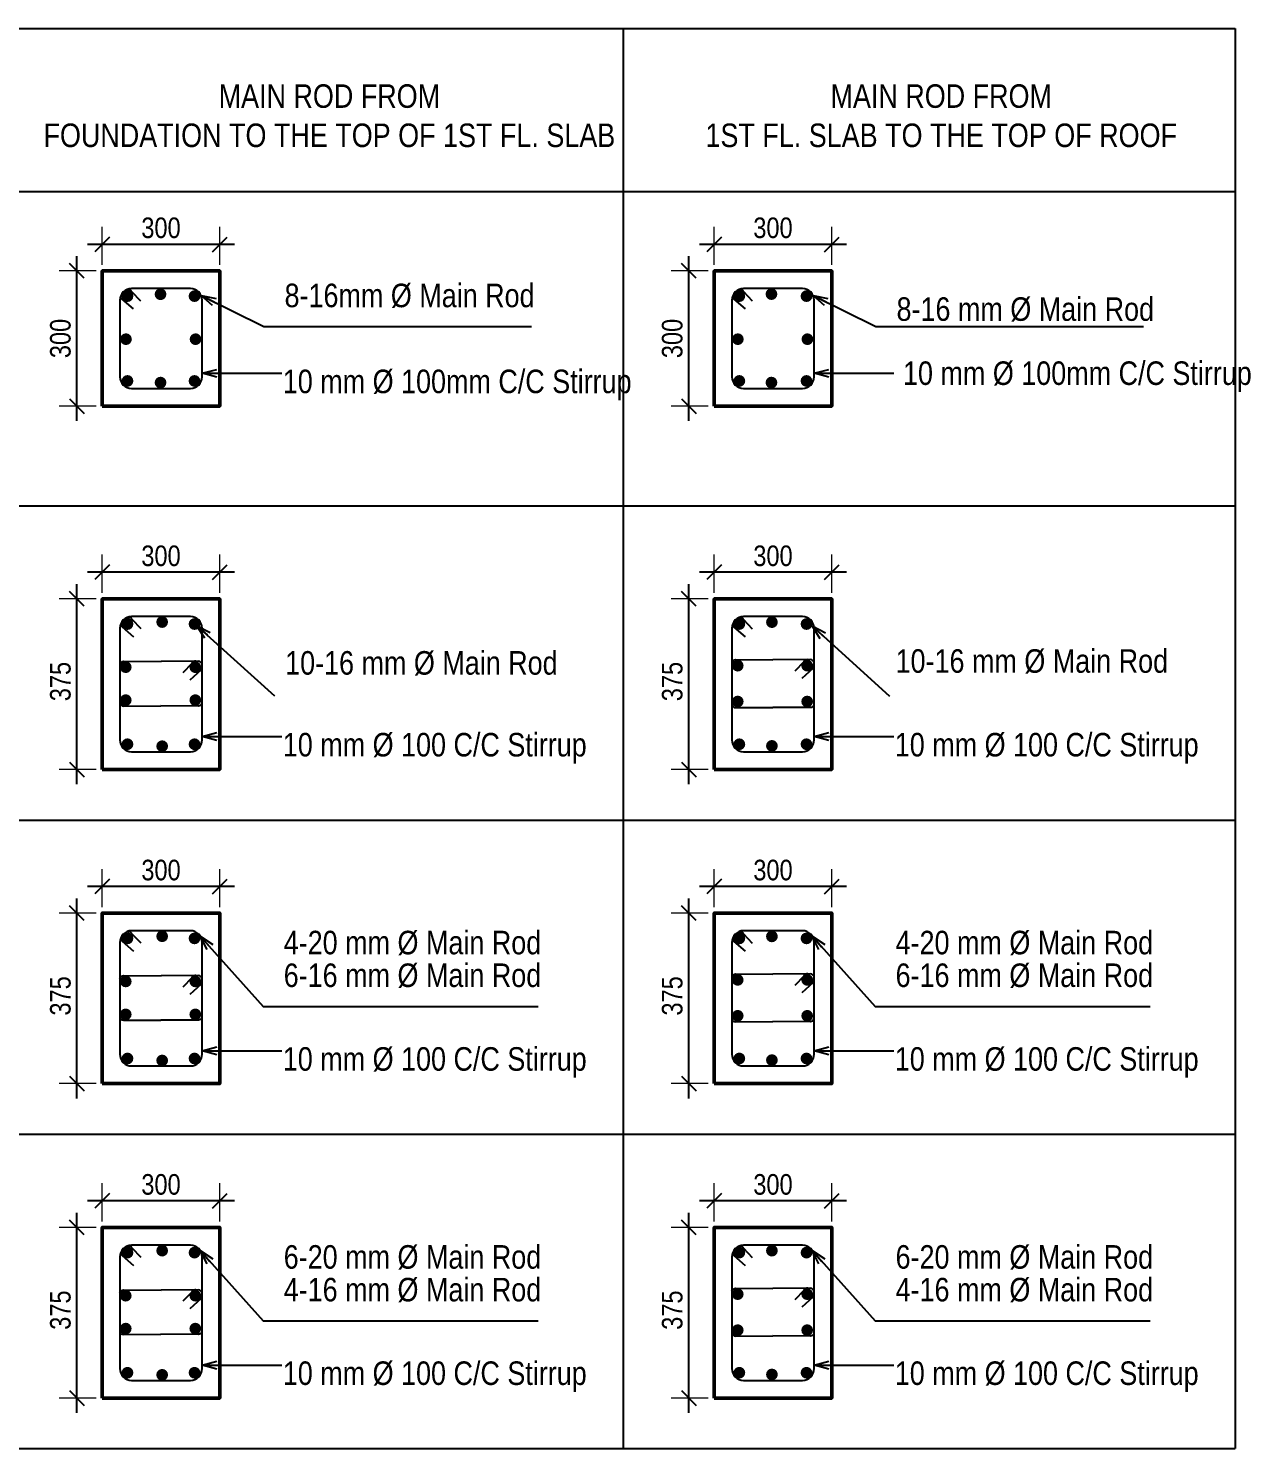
# Model space of a CAD drawing. Header units: inches. Extents: x -100787 to 3653, y -96809 to -8632.
# Drawn here: x -75136.2 to -75032.2, y -94292.7 to -94172 of the extents above; entities that cross this region are included whole.
import ezdxf

# ---------------------------------------------------------------- set-up
doc = ezdxf.new("R2010")
doc.units = ezdxf.units.IN
doc.header["$MEASUREMENT"] = 0
doc.header["$PDMODE"] = 99
doc.layers.add('Column', color=2, linetype='Continuous', lineweight=50)
doc.layers.add('DIM', color=7, linetype='Continuous', lineweight=15)
doc.layers.add('Rod', color=1, linetype='Continuous')
doc.layers.add('TEX', color=7, linetype='Continuous')
doc.styles.get("Standard").update_dxf_attribs({"font": 'ARIALN.TTF'})
doc.dimstyles.new('_20', dxfattribs={"dimscale": 0.25, "dimtxt": 7, "dimasz": 5, "dimexe": 6, "dimexo": 2, "dimgap": 2, "dimtad": 1, "dimdec": 1, "dimzin": 3, "dimdsep": 46, "dimlunit": 4, "dimtxsty": 'Standard', "dimblk": 'OBLIQUE', "dimcen": 0, "dimdle": 5, "dimclrt": 7, "dimazin": 0, "dimtfac": 0.0375, "dimtdec": 1, "dimtofl": 0, "dimtmove": 0, "dimatfit": 3, "dimldrblk": 'OPEN30', "dimfxl": 6, "dimtvp": 0.8, "dimtolj": 1, "dimtzin": 0, "dimlwe": -1, "dimarcsym": 0})

# ---------------------------------------------------------------- blocks, each defined once
blk = doc.blocks.new('_Oblique')
at = {"color": 0, "linetype": 'ByBlock', "lineweight": -2}
blk.add_line((-0.5, -0.5), (0.5, 0.5), dxfattribs=at)
blk = doc.blocks.new('*D744')
at = {"layer": 'Defpoints', "color": 0}
for p in [(-75132.06, -94192.58), (-75129.9, -94192.58), (-75129.9, -94204.08)]:
    blk.add_point(p, dxfattribs=at)
at = {"layer": 'DIM', "color": 0, "lineweight": -2}
blk.add_line((-75132.06, -94205.33), (-75132.06, -94191.33), dxfattribs=at)
at = {"layer": 'DIM', "color": 0}
for p, q in [((-75130.4, -94192.58), (-75133.56, -94192.58)), ((-75130.4, -94204.08), (-75133.56, -94204.08))]:
    blk.add_line(p, q, dxfattribs=at)
at = {"layer": 'DIM', "color": 0, "lineweight": -2, "xscale": 1.25, "yscale": 1.25, "zscale": 1.25}
for p, rotation in [((-75132.06, -94192.58), 90), ((-75132.06, -94204.08), 270)]:
    blk.add_blockref('_Oblique', p, dxfattribs=dict(at, rotation=rotation))
at = {"layer": 'DIM', "color": 7, "insert": (-75133.45, -94198.33), "char_height": 1.75, "attachment_point": 5, "rotation": 90}
blk.add_mtext('\\A1;300', dxfattribs=at)
blk = doc.blocks.new('_Open30')
at = {"color": 0, "linetype": 'ByBlock', "lineweight": -2}
for p, q in [((-1, 0.268), (0, 0)), ((0, 0), (-1, -0.268)), ((0, 0), (-1, 0))]:
    blk.add_line(p, q, dxfattribs=at)
blk = doc.blocks.new('*D753')
at = {"layer": 'Defpoints', "color": 0}
for p in [(-75129.9, -94190.33), (-75129.9, -94192.58), (-75119.9, -94192.58)]:
    blk.add_point(p, dxfattribs=at)
at = {"layer": 'DIM', "color": 0}
for p, q in [((-75129.9, -94192.08), (-75129.9, -94188.83)), ((-75119.9, -94192.08), (-75119.9, -94188.83))]:
    blk.add_line(p, q, dxfattribs=at)
at = {"layer": 'DIM', "color": 0, "lineweight": -2}
blk.add_line((-75118.65, -94190.33), (-75131.15, -94190.33), dxfattribs=at)
at = {"layer": 'DIM', "color": 0, "lineweight": -2, "xscale": 1.25, "yscale": 1.25, "zscale": 1.25, "rotation": 180}
blk.add_blockref('_Oblique', (-75129.9, -94190.33), dxfattribs=at)
at = {"layer": 'DIM', "color": 0, "lineweight": -2, "xscale": 1.25, "yscale": 1.25, "zscale": 1.25}
blk.add_blockref('_Oblique', (-75119.9, -94190.33), dxfattribs=at)
at = {"layer": 'DIM', "color": 7, "insert": (-75124.9, -94188.93), "char_height": 1.75, "attachment_point": 5}
blk.add_mtext('\\A1;300', dxfattribs=at)
blk = doc.blocks.new('*D745')
at = {"layer": 'Defpoints', "color": 0}
for p in [(-75080.01, -94192.58), (-75077.85, -94192.58), (-75077.85, -94204.08)]:
    blk.add_point(p, dxfattribs=at)
at = {"layer": 'DIM', "color": 0, "lineweight": -2}
blk.add_line((-75080.01, -94205.33), (-75080.01, -94191.33), dxfattribs=at)
at = {"layer": 'DIM', "color": 0}
for p, q in [((-75078.35, -94192.58), (-75081.51, -94192.58)), ((-75078.35, -94204.08), (-75081.51, -94204.08))]:
    blk.add_line(p, q, dxfattribs=at)
at = {"layer": 'DIM', "color": 0, "lineweight": -2, "xscale": 1.25, "yscale": 1.25, "zscale": 1.25}
for p, rotation in [((-75080.01, -94192.58), 90), ((-75080.01, -94204.08), 270)]:
    blk.add_blockref('_Oblique', p, dxfattribs=dict(at, rotation=rotation))
at = {"layer": 'DIM', "color": 7, "insert": (-75081.41, -94198.33), "char_height": 1.75, "attachment_point": 5, "rotation": 90}
blk.add_mtext('\\A1;300', dxfattribs=at)
blk = doc.blocks.new('*D754')
at = {"layer": 'Defpoints', "color": 0}
for p in [(-75077.85, -94190.33), (-75077.85, -94192.58), (-75067.85, -94192.58)]:
    blk.add_point(p, dxfattribs=at)
at = {"layer": 'DIM', "color": 0}
for p, q in [((-75077.85, -94192.08), (-75077.85, -94188.83)), ((-75067.85, -94192.08), (-75067.85, -94188.83))]:
    blk.add_line(p, q, dxfattribs=at)
at = {"layer": 'DIM', "color": 0, "lineweight": -2}
blk.add_line((-75066.6, -94190.33), (-75079.1, -94190.33), dxfattribs=at)
at = {"layer": 'DIM', "color": 0, "lineweight": -2, "xscale": 1.25, "yscale": 1.25, "zscale": 1.25, "rotation": 180}
blk.add_blockref('_Oblique', (-75077.85, -94190.33), dxfattribs=at)
at = {"layer": 'DIM', "color": 0, "lineweight": -2, "xscale": 1.25, "yscale": 1.25, "zscale": 1.25}
blk.add_blockref('_Oblique', (-75067.85, -94190.33), dxfattribs=at)
at = {"layer": 'DIM', "color": 7, "insert": (-75072.85, -94188.93), "char_height": 1.75, "attachment_point": 5}
blk.add_mtext('\\A1;300', dxfattribs=at)
blk = doc.blocks.new('A$C0A0C7ABB')
at = {"layer": 'Rod'}
blk.add_hatch(color=256, dxfattribs=at).paths.add_polyline_path([(1, 0.5, 1), (0, 0.5, 1)])
blk = doc.blocks.new('*D746')
at = {"layer": 'Defpoints', "color": 0}
for p in [(-75132.06, -94220.47), (-75129.9, -94220.47), (-75129.9, -94234.97)]:
    blk.add_point(p, dxfattribs=at)
at = {"layer": 'DIM', "color": 0, "lineweight": -2}
blk.add_line((-75132.06, -94236.22), (-75132.06, -94219.22), dxfattribs=at)
at = {"layer": 'DIM', "color": 0}
for p, q in [((-75130.4, -94220.47), (-75133.56, -94220.47)), ((-75130.4, -94234.97), (-75133.56, -94234.97))]:
    blk.add_line(p, q, dxfattribs=at)
at = {"layer": 'DIM', "color": 0, "lineweight": -2, "xscale": 1.25, "yscale": 1.25, "zscale": 1.25}
for p, rotation in [((-75132.06, -94220.47), 90), ((-75132.06, -94234.97), 270)]:
    blk.add_blockref('_Oblique', p, dxfattribs=dict(at, rotation=rotation))
at = {"layer": 'DIM', "color": 7, "insert": (-75133.45, -94227.5), "char_height": 1.75, "attachment_point": 5, "rotation": 90}
blk.add_mtext('\\A1;375', dxfattribs=at)
blk = doc.blocks.new('*D755')
at = {"layer": 'Defpoints', "color": 0}
for p in [(-75129.9, -94218.21), (-75129.9, -94220.47), (-75119.9, -94220.47)]:
    blk.add_point(p, dxfattribs=at)
at = {"layer": 'DIM', "color": 0}
for p, q in [((-75129.9, -94219.97), (-75129.9, -94216.71)), ((-75119.9, -94219.97), (-75119.9, -94216.71))]:
    blk.add_line(p, q, dxfattribs=at)
at = {"layer": 'DIM', "color": 0, "lineweight": -2}
blk.add_line((-75118.65, -94218.21), (-75131.15, -94218.21), dxfattribs=at)
at = {"layer": 'DIM', "color": 0, "lineweight": -2, "xscale": 1.25, "yscale": 1.25, "zscale": 1.25, "rotation": 180}
blk.add_blockref('_Oblique', (-75129.9, -94218.21), dxfattribs=at)
at = {"layer": 'DIM', "color": 0, "lineweight": -2, "xscale": 1.25, "yscale": 1.25, "zscale": 1.25}
blk.add_blockref('_Oblique', (-75119.9, -94218.21), dxfattribs=at)
at = {"layer": 'DIM', "color": 7, "insert": (-75124.9, -94216.82), "char_height": 1.75, "attachment_point": 5}
blk.add_mtext('\\A1;300', dxfattribs=at)
blk = doc.blocks.new('*D748')
at = {"layer": 'Defpoints', "color": 0}
for p in [(-75080.01, -94220.47), (-75077.85, -94220.47), (-75077.85, -94234.97)]:
    blk.add_point(p, dxfattribs=at)
at = {"layer": 'DIM', "color": 0, "lineweight": -2}
blk.add_line((-75080.01, -94236.22), (-75080.01, -94219.22), dxfattribs=at)
at = {"layer": 'DIM', "color": 0}
for p, q in [((-75078.35, -94220.47), (-75081.51, -94220.47)), ((-75078.35, -94234.97), (-75081.51, -94234.97))]:
    blk.add_line(p, q, dxfattribs=at)
at = {"layer": 'DIM', "color": 0, "lineweight": -2, "xscale": 1.25, "yscale": 1.25, "zscale": 1.25}
for p, rotation in [((-75080.01, -94220.47), 90), ((-75080.01, -94234.97), 270)]:
    blk.add_blockref('_Oblique', p, dxfattribs=dict(at, rotation=rotation))
at = {"layer": 'DIM', "color": 7, "insert": (-75081.41, -94227.5), "char_height": 1.75, "attachment_point": 5, "rotation": 90}
blk.add_mtext('\\A1;375', dxfattribs=at)
blk = doc.blocks.new('*D757')
at = {"layer": 'Defpoints', "color": 0}
for p in [(-75077.85, -94218.21), (-75077.85, -94220.47), (-75067.85, -94220.47)]:
    blk.add_point(p, dxfattribs=at)
at = {"layer": 'DIM', "color": 0}
for p, q in [((-75077.85, -94219.97), (-75077.85, -94216.71)), ((-75067.85, -94219.97), (-75067.85, -94216.71))]:
    blk.add_line(p, q, dxfattribs=at)
at = {"layer": 'DIM', "color": 0, "lineweight": -2}
blk.add_line((-75066.6, -94218.21), (-75079.1, -94218.21), dxfattribs=at)
at = {"layer": 'DIM', "color": 0, "lineweight": -2, "xscale": 1.25, "yscale": 1.25, "zscale": 1.25, "rotation": 180}
blk.add_blockref('_Oblique', (-75077.85, -94218.21), dxfattribs=at)
at = {"layer": 'DIM', "color": 0, "lineweight": -2, "xscale": 1.25, "yscale": 1.25, "zscale": 1.25}
blk.add_blockref('_Oblique', (-75067.85, -94218.21), dxfattribs=at)
at = {"layer": 'DIM', "color": 7, "insert": (-75072.85, -94216.82), "char_height": 1.75, "attachment_point": 5}
blk.add_mtext('\\A1;300', dxfattribs=at)
blk = doc.blocks.new('*D749')
at = {"layer": 'Defpoints', "color": 0}
for p in [(-75132.06, -94247.19), (-75129.9, -94247.19), (-75129.9, -94261.69)]:
    blk.add_point(p, dxfattribs=at)
at = {"layer": 'DIM', "color": 0, "lineweight": -2}
blk.add_line((-75132.06, -94262.94), (-75132.06, -94245.94), dxfattribs=at)
at = {"layer": 'DIM', "color": 0}
for p, q in [((-75130.4, -94247.19), (-75133.56, -94247.19)), ((-75130.4, -94261.69), (-75133.56, -94261.69))]:
    blk.add_line(p, q, dxfattribs=at)
at = {"layer": 'DIM', "color": 0, "lineweight": -2, "xscale": 1.25, "yscale": 1.25, "zscale": 1.25}
for p, rotation in [((-75132.06, -94247.19), 90), ((-75132.06, -94261.69), 270)]:
    blk.add_blockref('_Oblique', p, dxfattribs=dict(at, rotation=rotation))
at = {"layer": 'DIM', "color": 7, "insert": (-75133.45, -94254.23), "char_height": 1.75, "attachment_point": 5, "rotation": 90}
blk.add_mtext('\\A1;375', dxfattribs=at)
blk = doc.blocks.new('*D758')
at = {"layer": 'Defpoints', "color": 0}
for p in [(-75129.9, -94244.94), (-75129.9, -94247.19), (-75119.9, -94247.19)]:
    blk.add_point(p, dxfattribs=at)
at = {"layer": 'DIM', "color": 0}
for p, q in [((-75129.9, -94246.69), (-75129.9, -94243.44)), ((-75119.9, -94246.69), (-75119.9, -94243.44))]:
    blk.add_line(p, q, dxfattribs=at)
at = {"layer": 'DIM', "color": 0, "lineweight": -2}
blk.add_line((-75118.65, -94244.94), (-75131.15, -94244.94), dxfattribs=at)
at = {"layer": 'DIM', "color": 0, "lineweight": -2, "xscale": 1.25, "yscale": 1.25, "zscale": 1.25, "rotation": 180}
blk.add_blockref('_Oblique', (-75129.9, -94244.94), dxfattribs=at)
at = {"layer": 'DIM', "color": 0, "lineweight": -2, "xscale": 1.25, "yscale": 1.25, "zscale": 1.25}
blk.add_blockref('_Oblique', (-75119.9, -94244.94), dxfattribs=at)
at = {"layer": 'DIM', "color": 7, "insert": (-75124.9, -94243.54), "char_height": 1.75, "attachment_point": 5}
blk.add_mtext('\\A1;300', dxfattribs=at)
blk = doc.blocks.new('*D751')
at = {"layer": 'Defpoints', "color": 0}
for p in [(-75080.01, -94247.19), (-75077.85, -94247.19), (-75077.85, -94261.69)]:
    blk.add_point(p, dxfattribs=at)
at = {"layer": 'DIM', "color": 0, "lineweight": -2}
blk.add_line((-75080.01, -94262.94), (-75080.01, -94245.94), dxfattribs=at)
at = {"layer": 'DIM', "color": 0}
for p, q in [((-75078.35, -94247.19), (-75081.51, -94247.19)), ((-75078.35, -94261.69), (-75081.51, -94261.69))]:
    blk.add_line(p, q, dxfattribs=at)
at = {"layer": 'DIM', "color": 0, "lineweight": -2, "xscale": 1.25, "yscale": 1.25, "zscale": 1.25}
for p, rotation in [((-75080.01, -94247.19), 90), ((-75080.01, -94261.69), 270)]:
    blk.add_blockref('_Oblique', p, dxfattribs=dict(at, rotation=rotation))
at = {"layer": 'DIM', "color": 7, "insert": (-75081.41, -94254.23), "char_height": 1.75, "attachment_point": 5, "rotation": 90}
blk.add_mtext('\\A1;375', dxfattribs=at)
blk = doc.blocks.new('*D760')
at = {"layer": 'Defpoints', "color": 0}
for p in [(-75077.85, -94244.94), (-75077.85, -94247.19), (-75067.85, -94247.19)]:
    blk.add_point(p, dxfattribs=at)
at = {"layer": 'DIM', "color": 0}
for p, q in [((-75077.85, -94246.69), (-75077.85, -94243.44)), ((-75067.85, -94246.69), (-75067.85, -94243.44))]:
    blk.add_line(p, q, dxfattribs=at)
at = {"layer": 'DIM', "color": 0, "lineweight": -2}
blk.add_line((-75066.6, -94244.94), (-75079.1, -94244.94), dxfattribs=at)
at = {"layer": 'DIM', "color": 0, "lineweight": -2, "xscale": 1.25, "yscale": 1.25, "zscale": 1.25, "rotation": 180}
blk.add_blockref('_Oblique', (-75077.85, -94244.94), dxfattribs=at)
at = {"layer": 'DIM', "color": 0, "lineweight": -2, "xscale": 1.25, "yscale": 1.25, "zscale": 1.25}
blk.add_blockref('_Oblique', (-75067.85, -94244.94), dxfattribs=at)
at = {"layer": 'DIM', "color": 7, "insert": (-75072.85, -94243.54), "char_height": 1.75, "attachment_point": 5}
blk.add_mtext('\\A1;300', dxfattribs=at)
blk = doc.blocks.new('*D761')
at = {"layer": 'Defpoints', "color": 0}
for p in [(-75132.06, -94273.92), (-75129.9, -94273.92), (-75129.9, -94288.42)]:
    blk.add_point(p, dxfattribs=at)
at = {"layer": 'DIM', "color": 0, "lineweight": -2}
blk.add_line((-75132.06, -94289.67), (-75132.06, -94272.67), dxfattribs=at)
at = {"layer": 'DIM', "color": 0}
for p, q in [((-75130.4, -94273.92), (-75133.56, -94273.92)), ((-75130.4, -94288.42), (-75133.56, -94288.42))]:
    blk.add_line(p, q, dxfattribs=at)
at = {"layer": 'DIM', "color": 0, "lineweight": -2, "xscale": 1.25, "yscale": 1.25, "zscale": 1.25}
for p, rotation in [((-75132.06, -94273.92), 90), ((-75132.06, -94288.42), 270)]:
    blk.add_blockref('_Oblique', p, dxfattribs=dict(at, rotation=rotation))
at = {"layer": 'DIM', "color": 7, "insert": (-75133.45, -94280.95), "char_height": 1.75, "attachment_point": 5, "rotation": 90}
blk.add_mtext('\\A1;375', dxfattribs=at)
blk = doc.blocks.new('*D764')
at = {"layer": 'Defpoints', "color": 0}
for p in [(-75129.9, -94271.66), (-75129.9, -94273.92), (-75119.9, -94273.92)]:
    blk.add_point(p, dxfattribs=at)
at = {"layer": 'DIM', "color": 0}
for p, q in [((-75129.9, -94273.42), (-75129.9, -94270.16)), ((-75119.9, -94273.42), (-75119.9, -94270.16))]:
    blk.add_line(p, q, dxfattribs=at)
at = {"layer": 'DIM', "color": 0, "lineweight": -2}
blk.add_line((-75118.65, -94271.66), (-75131.15, -94271.66), dxfattribs=at)
at = {"layer": 'DIM', "color": 0, "lineweight": -2, "xscale": 1.25, "yscale": 1.25, "zscale": 1.25, "rotation": 180}
blk.add_blockref('_Oblique', (-75129.9, -94271.66), dxfattribs=at)
at = {"layer": 'DIM', "color": 0, "lineweight": -2, "xscale": 1.25, "yscale": 1.25, "zscale": 1.25}
blk.add_blockref('_Oblique', (-75119.9, -94271.66), dxfattribs=at)
at = {"layer": 'DIM', "color": 7, "insert": (-75124.9, -94270.27), "char_height": 1.75, "attachment_point": 5}
blk.add_mtext('\\A1;300', dxfattribs=at)
blk = doc.blocks.new('*D763')
at = {"layer": 'Defpoints', "color": 0}
for p in [(-75080.01, -94273.92), (-75077.85, -94273.92), (-75077.85, -94288.42)]:
    blk.add_point(p, dxfattribs=at)
at = {"layer": 'DIM', "color": 0, "lineweight": -2}
blk.add_line((-75080.01, -94289.67), (-75080.01, -94272.67), dxfattribs=at)
at = {"layer": 'DIM', "color": 0}
for p, q in [((-75078.35, -94273.92), (-75081.51, -94273.92)), ((-75078.35, -94288.42), (-75081.51, -94288.42))]:
    blk.add_line(p, q, dxfattribs=at)
at = {"layer": 'DIM', "color": 0, "lineweight": -2, "xscale": 1.25, "yscale": 1.25, "zscale": 1.25}
for p, rotation in [((-75080.01, -94273.92), 90), ((-75080.01, -94288.42), 270)]:
    blk.add_blockref('_Oblique', p, dxfattribs=dict(at, rotation=rotation))
at = {"layer": 'DIM', "color": 7, "insert": (-75081.41, -94280.95), "char_height": 1.75, "attachment_point": 5, "rotation": 90}
blk.add_mtext('\\A1;375', dxfattribs=at)
blk = doc.blocks.new('*D766')
at = {"layer": 'Defpoints', "color": 0}
for p in [(-75077.85, -94271.66), (-75077.85, -94273.92), (-75067.85, -94273.92)]:
    blk.add_point(p, dxfattribs=at)
at = {"layer": 'DIM', "color": 0}
for p, q in [((-75077.85, -94273.42), (-75077.85, -94270.16)), ((-75067.85, -94273.42), (-75067.85, -94270.16))]:
    blk.add_line(p, q, dxfattribs=at)
at = {"layer": 'DIM', "color": 0, "lineweight": -2}
blk.add_line((-75066.6, -94271.66), (-75079.1, -94271.66), dxfattribs=at)
at = {"layer": 'DIM', "color": 0, "lineweight": -2, "xscale": 1.25, "yscale": 1.25, "zscale": 1.25, "rotation": 180}
blk.add_blockref('_Oblique', (-75077.85, -94271.66), dxfattribs=at)
at = {"layer": 'DIM', "color": 0, "lineweight": -2, "xscale": 1.25, "yscale": 1.25, "zscale": 1.25}
blk.add_blockref('_Oblique', (-75067.85, -94271.66), dxfattribs=at)
at = {"layer": 'DIM', "color": 7, "insert": (-75072.85, -94270.27), "char_height": 1.75, "attachment_point": 5}
blk.add_mtext('\\A1;300', dxfattribs=at)

msp = doc.modelspace()

# ---------------------------------------------------------------- hatches: boundary and pattern name
at = {"layer": 'Rod'}
for points in [[(-75127.25, -94194.73, -1), (-75128.25, -94194.73, -1)], [(-75122.55, -94194.73, 1), (-75121.55, -94194.73, 1)], [(-75075.21, -94194.73, -1), (-75076.21, -94194.73, -1)], [(-75072.48, -94194.56, 1), (-75073.48, -94194.56, 1)], [(-75070.5, -94194.73, 1), (-75069.5, -94194.73, 1)], [(-75127.38, -94198.39, 1), (-75128.38, -94198.39, 1)], [(-75122.46, -94198.39, -1), (-75121.46, -94198.39, -1)], [(-75075.34, -94198.39, 1), (-75076.34, -94198.39, 1)], [(-75070.42, -94198.39, -1), (-75069.42, -94198.39, -1)], [(-75127.25, -94201.94, 1), (-75128.25, -94201.94, 1)], [(-75124.44, -94202.08, 1), (-75125.44, -94202.08, 1)], [(-75122.55, -94201.94, -1), (-75121.55, -94201.94, -1)], [(-75075.21, -94201.94, 1), (-75076.21, -94201.94, 1)], [(-75072.48, -94202.08, 1), (-75073.48, -94202.08, 1)], [(-75070.5, -94201.94, -1), (-75069.5, -94201.94, -1)], [(-75127.25, -94222.61, -1), (-75128.25, -94222.61, -1)], [(-75125.3, -94222.44, -1), (-75124.3, -94222.44, -1)], [(-75122.55, -94222.61, 1), (-75121.55, -94222.61, 1)], [(-75075.21, -94222.61, -1), (-75076.21, -94222.61, -1)], [(-75072.44, -94222.45, 1), (-75073.44, -94222.45, 1)], [(-75070.5, -94222.61, 1), (-75069.5, -94222.61, 1)], [(-75127.4, -94226.28, 1), (-75128.4, -94226.28, 1)], [(-75122.48, -94226.28, -1), (-75121.48, -94226.28, -1)], [(-75075.35, -94226.15, 1), (-75076.35, -94226.15, 1)], [(-75070.44, -94226.15, -1), (-75069.44, -94226.15, -1)], [(-75127.4, -94229.08, 1), (-75128.4, -94229.08, 1)], [(-75122.48, -94229.08, -1), (-75121.48, -94229.08, -1)], [(-75075.35, -94229.2, 1), (-75076.35, -94229.2, 1)], [(-75070.44, -94229.2, -1), (-75069.44, -94229.2, -1)], [(-75127.25, -94232.83, 1), (-75128.25, -94232.83, 1)], [(-75125.3, -94233, 1), (-75124.3, -94233, 1)], [(-75122.55, -94232.83, -1), (-75121.55, -94232.83, -1)], [(-75075.21, -94232.83, 1), (-75076.21, -94232.83, 1)], [(-75072.44, -94232.97, 1), (-75073.44, -94232.97, 1)], [(-75070.5, -94232.83, -1), (-75069.5, -94232.83, -1)], [(-75125.3, -94249.16, -1), (-75124.3, -94249.16, -1)], [(-75072.44, -94249.17, 1), (-75073.44, -94249.17, 1)], [(-75127.25, -94249.34, -1), (-75128.25, -94249.34, -1)], [(-75122.55, -94249.34, 1), (-75121.55, -94249.34, 1)], [(-75075.21, -94249.34, -1), (-75076.21, -94249.34, -1)], [(-75070.5, -94249.34, 1), (-75069.5, -94249.34, 1)], [(-75075.35, -94252.87, 1), (-75076.35, -94252.87, 1)], [(-75070.44, -94252.87, -1), (-75069.44, -94252.87, -1)], [(-75127.4, -94253, 1), (-75128.4, -94253, 1)], [(-75122.48, -94253, -1), (-75121.48, -94253, -1)], [(-75127.4, -94255.8, 1), (-75128.4, -94255.8, 1)], [(-75122.48, -94255.8, -1), (-75121.48, -94255.8, -1)], [(-75075.35, -94255.92, 1), (-75076.35, -94255.92, 1)], [(-75070.44, -94255.92, -1), (-75069.44, -94255.92, -1)], [(-75127.25, -94259.55, 1), (-75128.25, -94259.55, 1)], [(-75125.3, -94259.72, 1), (-75124.3, -94259.72, 1)], [(-75122.55, -94259.55, -1), (-75121.55, -94259.55, -1)], [(-75075.21, -94259.55, 1), (-75076.21, -94259.55, 1)], [(-75072.44, -94259.69, 1), (-75073.44, -94259.69, 1)], [(-75070.5, -94259.55, -1), (-75069.5, -94259.55, -1)], [(-75127.25, -94276.06, -1), (-75128.25, -94276.06, -1)], [(-75125.3, -94275.89, -1), (-75124.3, -94275.89, -1)], [(-75122.55, -94276.06, 1), (-75121.55, -94276.06, 1)], [(-75075.21, -94276.06, -1), (-75076.21, -94276.06, -1)], [(-75072.44, -94275.89, 1), (-75073.44, -94275.89, 1)], [(-75070.5, -94276.06, 1), (-75069.5, -94276.06, 1)], [(-75127.4, -94279.72, 1), (-75128.4, -94279.72, 1)], [(-75122.48, -94279.72, -1), (-75121.48, -94279.72, -1)], [(-75075.35, -94279.59, 1), (-75076.35, -94279.59, 1)], [(-75070.44, -94279.59, -1), (-75069.44, -94279.59, -1)], [(-75127.4, -94282.52, 1), (-75128.4, -94282.52, 1)], [(-75122.48, -94282.52, -1), (-75121.48, -94282.52, -1)], [(-75075.35, -94282.65, 1), (-75076.35, -94282.65, 1)], [(-75070.44, -94282.65, -1), (-75069.44, -94282.65, -1)], [(-75127.25, -94286.27, 1), (-75128.25, -94286.27, 1)], [(-75125.3, -94286.45, 1), (-75124.3, -94286.45, 1)], [(-75122.55, -94286.27, -1), (-75121.55, -94286.27, -1)], [(-75075.21, -94286.27, 1), (-75076.21, -94286.27, 1)], [(-75072.44, -94286.42, 1), (-75073.44, -94286.42, 1)], [(-75070.5, -94286.27, -1), (-75069.5, -94286.27, -1)]]:
    msp.add_hatch(color=256, dxfattribs=at).paths.add_polyline_path(points)

# ---------------------------------------------------------------- linework, layer by layer
at = {"layer": 'Column'}
for points in [[(-75129.9, -94204.08), (-75119.9, -94204.08), (-75119.9, -94192.58), (-75129.9, -94192.58)], [(-75077.85, -94204.08), (-75067.85, -94204.08), (-75067.85, -94192.58), (-75077.85, -94192.58)], [(-75129.9, -94234.97), (-75119.9, -94234.97), (-75119.9, -94220.47), (-75129.9, -94220.47)], [(-75077.85, -94234.97), (-75067.85, -94234.97), (-75067.85, -94220.47), (-75077.85, -94220.47)], [(-75129.9, -94261.69), (-75119.9, -94261.69), (-75119.9, -94247.19), (-75129.9, -94247.19)], [(-75077.85, -94261.69), (-75067.85, -94261.69), (-75067.85, -94247.19), (-75077.85, -94247.19)], [(-75129.9, -94288.42), (-75119.9, -94288.42), (-75119.9, -94273.92), (-75129.9, -94273.92)], [(-75077.85, -94288.42), (-75067.85, -94288.42), (-75067.85, -94273.92), (-75077.85, -94273.92)]]:
    msp.add_lwpolyline(points, close=True, dxfattribs=at)
at = {"layer": 'Rod'}
for points in [[(-75127.4, -94202.58), (-75122.4, -94202.58, 0.414214), (-75121.4, -94201.58), (-75121.4, -94195.08, 0.414214), (-75122.4, -94194.08), (-75127.4, -94194.08, 0.414214), (-75128.4, -94195.08), (-75128.4, -94201.58, 0.414214)], [(-75075.35, -94202.58), (-75070.35, -94202.58, 0.414214), (-75069.35, -94201.58), (-75069.35, -94195.08, 0.414214), (-75070.35, -94194.08), (-75075.35, -94194.08, 0.414214), (-75076.35, -94195.08), (-75076.35, -94201.58, 0.414214)], [(-75127.4, -94233.47), (-75122.4, -94233.47, 0.414214), (-75121.4, -94232.47), (-75121.4, -94222.97, 0.414214), (-75122.4, -94221.97), (-75127.4, -94221.97, 0.414214), (-75128.4, -94222.97), (-75128.4, -94232.47, 0.414214)], [(-75075.35, -94233.47), (-75070.35, -94233.47, 0.414214), (-75069.35, -94232.47), (-75069.35, -94222.97, 0.414214), (-75070.35, -94221.97), (-75075.35, -94221.97, 0.414214), (-75076.35, -94222.97), (-75076.35, -94232.47, 0.414214)], [(-75127.4, -94260.19), (-75122.4, -94260.19, 0.414214), (-75121.4, -94259.19), (-75121.4, -94249.69, 0.414214), (-75122.4, -94248.69), (-75127.4, -94248.69, 0.414214), (-75128.4, -94249.69), (-75128.4, -94259.19, 0.414214)], [(-75075.35, -94260.19), (-75070.35, -94260.19, 0.414214), (-75069.35, -94259.19), (-75069.35, -94249.69, 0.414214), (-75070.35, -94248.69), (-75075.35, -94248.69, 0.414214), (-75076.35, -94249.69), (-75076.35, -94259.19, 0.414214)], [(-75127.4, -94286.92), (-75122.4, -94286.92, 0.414214), (-75121.4, -94285.92), (-75121.4, -94276.42, 0.414214), (-75122.4, -94275.42), (-75127.4, -94275.42, 0.414214), (-75128.4, -94276.42), (-75128.4, -94285.92, 0.414214)], [(-75075.35, -94286.92), (-75070.35, -94286.92, 0.414214), (-75069.35, -94285.92), (-75069.35, -94276.42, 0.414214), (-75070.35, -94275.42), (-75075.35, -94275.42, 0.414214), (-75076.35, -94276.42), (-75076.35, -94285.92, 0.414214)]]:
    msp.add_lwpolyline(points, format="xyb", close=True, dxfattribs=at)
for points in [[(-75127.75, -94194.15, -0.303258), (-75127.41, -94194.34), (-75126.65, -94195.13)], [(-75075.71, -94194.15, -0.303258), (-75075.36, -94194.34), (-75074.61, -94195.13)], [(-75128.24, -94194.58, 0.262444), (-75128.22, -94194.98), (-75127.27, -94195.82)], [(-75076.19, -94194.58, 0.262444), (-75076.17, -94194.98), (-75075.22, -94195.82)], [(-75127.72, -94222.02, -0.303258), (-75127.37, -94222.21), (-75126.62, -94223)], [(-75075.71, -94222.04, -0.303258), (-75075.36, -94222.23), (-75074.61, -94223.02)], [(-75128.21, -94222.45, 0.262444), (-75128.19, -94222.85), (-75127.24, -94223.7)], [(-75076.19, -94222.46, 0.262444), (-75076.17, -94222.87), (-75075.22, -94223.71)], [(-75128.39, -94226.02, -0.303258), (-75128.08, -94225.77), (-75124.89, -94225.8)], [(-75121.4, -94226.02, 0.303258), (-75121.71, -94225.77), (-75124.89, -94225.8)], [(-75121.93, -94225.77, 0.303258), (-75122.28, -94225.96), (-75123.03, -94226.75)], [(-75076.34, -94225.88, -0.303258), (-75076.03, -94225.64), (-75072.85, -94225.66)], [(-75069.35, -94225.88, 0.303258), (-75069.66, -94225.64), (-75072.85, -94225.66)], [(-75069.89, -94225.64, 0.303258), (-75070.23, -94225.83), (-75070.99, -94226.62)], [(-75121.48, -94226.14, -0.262444), (-75121.5, -94226.54), (-75122.45, -94227.39)], [(-75069.43, -94226, -0.262444), (-75069.45, -94226.4), (-75070.4, -94227.25)], [(-75128.4, -94229.33, 0.303258), (-75128.09, -94229.58), (-75124.91, -94229.56)], [(-75121.42, -94229.33, -0.303258), (-75121.72, -94229.58), (-75124.91, -94229.56)], [(-75076.35, -94229.47, 0.303258), (-75076.05, -94229.72), (-75072.86, -94229.7)], [(-75069.37, -94229.47, -0.303258), (-75069.68, -94229.72), (-75072.86, -94229.7)], [(-75127.72, -94248.75, -0.303258), (-75127.37, -94248.94), (-75126.62, -94249.73)], [(-75075.71, -94248.76, -0.303258), (-75075.36, -94248.95), (-75074.61, -94249.74)], [(-75128.21, -94249.17, 0.262444), (-75128.19, -94249.57), (-75127.24, -94250.42)], [(-75076.19, -94249.19, 0.262444), (-75076.17, -94249.59), (-75075.22, -94250.43)], [(-75076.34, -94252.61, -0.303258), (-75076.03, -94252.36), (-75072.85, -94252.38)], [(-75069.35, -94252.61, 0.303258), (-75069.66, -94252.36), (-75072.85, -94252.38)], [(-75069.89, -94252.36, 0.303258), (-75070.23, -94252.55), (-75070.99, -94253.34)], [(-75128.39, -94252.74, -0.303258), (-75128.08, -94252.49), (-75124.89, -94252.52)], [(-75121.4, -94252.74, 0.303258), (-75121.71, -94252.49), (-75124.89, -94252.52)], [(-75121.93, -94252.5, 0.303258), (-75122.28, -94252.68), (-75123.03, -94253.48)], [(-75121.48, -94252.86, -0.262444), (-75121.5, -94253.26), (-75122.45, -94254.11)], [(-75069.43, -94252.72, -0.262444), (-75069.45, -94253.13), (-75070.4, -94253.97)], [(-75128.4, -94256.06, 0.303258), (-75128.09, -94256.3), (-75124.91, -94256.28)], [(-75121.42, -94256.06, -0.303258), (-75121.72, -94256.3), (-75124.91, -94256.28)], [(-75076.35, -94256.2, 0.303258), (-75076.05, -94256.44), (-75072.86, -94256.42)], [(-75069.37, -94256.2, -0.303258), (-75069.68, -94256.44), (-75072.86, -94256.42)], [(-75128.21, -94275.89, 0.262444), (-75128.19, -94276.3), (-75127.24, -94277.14)], [(-75127.72, -94275.47, -0.303258), (-75127.37, -94275.66), (-75126.62, -94276.45)], [(-75076.19, -94275.91, 0.262444), (-75076.17, -94276.31), (-75075.22, -94277.16)], [(-75075.71, -94275.48, -0.303258), (-75075.36, -94275.67), (-75074.61, -94276.46)], [(-75128.39, -94279.47, -0.303258), (-75128.08, -94279.22), (-75124.89, -94279.24)], [(-75121.4, -94279.47, 0.303258), (-75121.71, -94279.22), (-75124.89, -94279.24)], [(-75121.93, -94279.22, 0.303258), (-75122.28, -94279.41), (-75123.03, -94280.2)], [(-75121.48, -94279.58, -0.262444), (-75121.5, -94279.98), (-75122.45, -94280.83)], [(-75076.34, -94279.33, -0.303258), (-75076.03, -94279.08), (-75072.85, -94279.1)], [(-75069.35, -94279.33, 0.303258), (-75069.66, -94279.08), (-75072.85, -94279.1)], [(-75069.89, -94279.08, 0.303258), (-75070.23, -94279.27), (-75070.99, -94280.06)], [(-75069.43, -94279.45, -0.262444), (-75069.45, -94279.85), (-75070.4, -94280.69)], [(-75128.4, -94282.78, 0.303258), (-75128.09, -94283.03), (-75124.91, -94283)], [(-75121.42, -94282.78, -0.303258), (-75121.72, -94283.03), (-75124.91, -94283)], [(-75076.35, -94282.92, 0.303258), (-75076.05, -94283.17), (-75072.86, -94283.14)], [(-75069.37, -94282.92, -0.303258), (-75069.68, -94283.17), (-75072.86, -94283.14)]]:
    msp.add_lwpolyline(points, format="xyb", dxfattribs=at)
at = {"layer": 'TEX'}
for p, q in [((-75208, -94171.96), (-75085.6, -94171.96)), ((-75155.95, -94171.96), (-75033.55, -94171.96)), ((-75085.6, -94171.96), (-75085.6, -94185.83)), ((-75085.6, -94171.96), (-75085.6, -94185.83)), ((-75033.55, -94171.96), (-75033.55, -94185.83)), ((-75033.55, -94171.96), (-75033.55, -94185.83)), ((-75033.55, -94171.96), (-75033.55, -94185.83)), ((-75208, -94185.83), (-75085.6, -94185.83)), ((-75208, -94185.83), (-75085.6, -94185.83)), ((-75208, -94185.83), (-75085.6, -94185.83)), ((-75208, -94185.83), (-75085.6, -94185.83)), ((-75208, -94185.83), (-75085.6, -94185.83)), ((-75208, -94185.83), (-75085.6, -94185.83)), ((-75208, -94185.83), (-75085.6, -94185.83)), ((-75155.95, -94185.83), (-75033.55, -94185.83)), ((-75155.95, -94185.83), (-75033.55, -94185.83)), ((-75155.95, -94185.83), (-75033.55, -94185.83)), ((-75155.95, -94185.83), (-75033.55, -94185.83)), ((-75155.95, -94185.83), (-75033.55, -94185.83)), ((-75155.95, -94185.83), (-75033.55, -94185.83)), ((-75155.95, -94185.83), (-75033.55, -94185.83)), ((-75085.6, -94185.83), (-75085.6, -94212.56)), ((-75085.6, -94185.83), (-75085.6, -94239.28)), ((-75085.6, -94185.83), (-75085.6, -94239.28)), ((-75085.6, -94185.83), (-75085.6, -94266)), ((-75085.6, -94185.83), (-75085.6, -94266)), ((-75085.6, -94185.83), (-75085.6, -94266)), ((-75033.55, -94185.83), (-75033.55, -94212.56)), ((-75033.55, -94185.83), (-75033.55, -94212.56)), ((-75033.55, -94185.83), (-75033.55, -94239.28)), ((-75033.55, -94185.83), (-75033.55, -94239.28)), ((-75033.55, -94185.83), (-75033.55, -94239.28)), ((-75033.55, -94185.83), (-75033.55, -94266)), ((-75033.55, -94185.83), (-75033.55, -94266)), ((-75085.6, -94191.5), (-75085.6, -94266)), ((-75085.6, -94191.5), (-75085.6, -94266)), ((-75085.6, -94191.5), (-75085.6, -94266)), ((-75085.6, -94191.5), (-75085.6, -94266)), ((-75085.6, -94191.5), (-75085.6, -94266)), ((-75033.55, -94191.5), (-75033.55, -94266)), ((-75033.55, -94191.5), (-75033.55, -94266)), ((-75033.55, -94191.5), (-75033.55, -94266)), ((-75208, -94212.56), (-75085.6, -94212.56)), ((-75155.95, -94212.56), (-75033.55, -94212.56)), ((-75085.6, -94212.56), (-75085.6, -94292.72)), ((-75085.6, -94212.56), (-75085.6, -94292.72)), ((-75085.6, -94212.56), (-75085.6, -94292.72)), ((-75033.55, -94212.56), (-75033.55, -94292.72)), ((-75033.55, -94212.56), (-75033.55, -94292.72)), ((-75085.6, -94218.23), (-75085.6, -94266)), ((-75085.6, -94218.23), (-75085.6, -94266)), ((-75085.6, -94218.23), (-75085.6, -94292.72)), ((-75085.6, -94218.23), (-75085.6, -94292.72)), ((-75085.6, -94218.23), (-75085.6, -94292.72)), ((-75085.6, -94218.23), (-75085.6, -94292.72)), ((-75085.6, -94218.23), (-75085.6, -94292.72)), ((-75033.55, -94218.23), (-75033.55, -94292.72)), ((-75033.55, -94218.23), (-75033.55, -94292.72)), ((-75033.55, -94218.23), (-75033.55, -94292.72)), ((-75208, -94239.28), (-75085.6, -94239.28)), ((-75208, -94239.28), (-75085.6, -94239.28)), ((-75155.95, -94239.28), (-75033.55, -94239.28)), ((-75155.95, -94239.28), (-75033.55, -94239.28)), ((-75085.6, -94244.95), (-75085.6, -94292.72)), ((-75085.6, -94244.95), (-75085.6, -94292.72)), ((-75208, -94266), (-75085.6, -94266)), ((-75208, -94266), (-75085.6, -94266)), ((-75208, -94266), (-75085.6, -94266)), ((-75208, -94266), (-75085.6, -94266)), ((-75208, -94266), (-75085.6, -94266)), ((-75155.95, -94266), (-75033.55, -94266)), ((-75155.95, -94266), (-75033.55, -94266)), ((-75155.95, -94266), (-75033.55, -94266)), ((-75155.95, -94266), (-75033.55, -94266)), ((-75155.95, -94266), (-75033.55, -94266)), ((-75208, -94292.72), (-75085.6, -94292.72)), ((-75208, -94292.72), (-75085.6, -94292.72)), ((-75208, -94292.72), (-75085.6, -94292.72)), ((-75208, -94292.72), (-75085.6, -94292.72)), ((-75208, -94292.72), (-75085.6, -94292.72)), ((-75155.95, -94292.72), (-75033.55, -94292.72)), ((-75155.95, -94292.72), (-75033.55, -94292.72)), ((-75155.95, -94292.72), (-75033.55, -94292.72)), ((-75155.95, -94292.72), (-75033.55, -94292.72)), ((-75155.95, -94292.72), (-75033.55, -94292.72))]:
    msp.add_line(p, q, dxfattribs=at)

# ---------------------------------------------------------------- block references
at = {"layer": 'Column'}
msp.add_blockref('A$C0A0C7ABB', (-75125.44, -94195.07), dxfattribs=at)

# ---------------------------------------------------------------- texts
at = {"layer": 'TEX', "char_height": 2}
for s, insert, width, attachment_point in [('MAIN ROD FROM\\PFOUNDATION TO THE TOP OF 1ST FL. SLAB', (-75110.58, -94179.4), 57.9349, 5), ('MAIN ROD FROM\\P1ST FL. SLAB TO THE TOP OF ROOF', (-75058.54, -94179.4), 57.9349, 5), ('8-16mm Ø Main Rod', (-75114.39, -94193.67), 29.4189, 1), ('8-16 mm Ø Main Rod', (-75062.34, -94194.83), 29.4189, 1), ('10 mm Ø 100mm C/C Stirrup', (-75061.79, -94200.28), 38.13, 1), ('10 mm Ø 100mm C/C Stirrup', (-75114.54, -94200.98), 38.13, 1), ('\\P10-16 mm Ø Main Rod', (-75114.34, -94221.58), 29.4189, 1), ('\\P10-16 mm Ø Main Rod', (-75062.42, -94221.42), 29.4189, 1), ('10 mm Ø 100 C/C Stirrup', (-75114.54, -94231.87), 38.13, 1), ('10 mm Ø 100 C/C Stirrup', (-75062.49, -94231.87), 38.13, 1), ('\\P4-20 mm Ø Main Rod', (-75114.46, -94245.36), 29.4189, 1), ('\\P4-20 mm Ø Main Rod', (-75062.42, -94245.36), 29.4189, 1), ('\\P6-16 mm Ø Main Rod', (-75114.46, -94248.14), 29.4189, 1), ('\\P6-16 mm Ø Main Rod', (-75062.42, -94248.14), 29.4189, 1), ('10 mm Ø 100 C/C Stirrup', (-75114.54, -94258.59), 38.13, 1), ('10 mm Ø 100 C/C Stirrup', (-75062.49, -94258.59), 38.13, 1), ('\\P6-20 mm Ø Main Rod', (-75114.46, -94272.09), 29.4189, 1), ('\\P6-20 mm Ø Main Rod', (-75062.42, -94272.09), 29.4189, 1), ('\\P4-16 mm Ø Main Rod', (-75114.46, -94274.87), 29.4189, 1), ('\\P4-16 mm Ø Main Rod', (-75062.42, -94274.87), 29.4189, 1), ('10 mm Ø 100 C/C Stirrup', (-75114.54, -94285.31), 38.13, 1), ('10 mm Ø 100 C/C Stirrup', (-75062.49, -94285.31), 38.13, 1)]:
    msp.add_mtext(s, dxfattribs=dict(at, insert=insert, width=width, attachment_point=attachment_point))

# ---------------------------------------------------------------- dimensions: what is measured, and where the dimension line sits
at = {"layer": 'DIM'}
for base, p1, p2, picture, middle in [((-75129.9, -94190.33), (-75119.9, -94192.58), (-75129.9, -94192.58), '*D753', (-75124.9, -94188.93)), ((-75077.85, -94190.33), (-75067.85, -94192.58), (-75077.85, -94192.58), '*D754', (-75072.85, -94188.93)), ((-75129.9, -94218.21), (-75119.9, -94220.47), (-75129.9, -94220.47), '*D755', (-75124.9, -94216.82)), ((-75077.85, -94218.21), (-75067.85, -94220.47), (-75077.85, -94220.47), '*D757', (-75072.85, -94216.82)), ((-75129.9, -94244.94), (-75119.9, -94247.19), (-75129.9, -94247.19), '*D758', (-75124.9, -94243.54)), ((-75077.85, -94244.94), (-75067.85, -94247.19), (-75077.85, -94247.19), '*D760', (-75072.85, -94243.54)), ((-75129.9, -94271.66), (-75119.9, -94273.92), (-75129.9, -94273.92), '*D764', (-75124.9, -94270.27)), ((-75077.85, -94271.66), (-75067.85, -94273.92), (-75077.85, -94273.92), '*D766', (-75072.85, -94270.27))]:
    dim = msp.add_linear_dim(base=base, p1=p1, p2=p2, text='300', dimstyle='_20', dxfattribs=at)
    dim.commit()
    dim.dimension.update_dxf_attribs({"geometry": picture, "text_midpoint": middle})
for base, p1, p2, text, picture, middle in [((-75132.06, -94192.58), (-75129.9, -94204.08), (-75129.9, -94192.58), '300', '*D744', (-75132.06, -94198.33)), ((-75080.01, -94192.58), (-75077.85, -94204.08), (-75077.85, -94192.58), '300', '*D745', (-75080.01, -94198.33)), ((-75132.06, -94220.47), (-75129.9, -94234.97), (-75129.9, -94220.47), '375', '*D746', (-75132.06, -94227.5)), ((-75080.01, -94220.47), (-75077.85, -94234.97), (-75077.85, -94220.47), '375', '*D748', (-75080.01, -94227.5)), ((-75132.06, -94247.19), (-75129.9, -94261.69), (-75129.9, -94247.19), '375', '*D749', (-75132.06, -94254.23)), ((-75080.01, -94247.19), (-75077.85, -94261.69), (-75077.85, -94247.19), '375', '*D751', (-75080.01, -94254.23)), ((-75132.06, -94273.92), (-75129.9, -94288.42), (-75129.9, -94273.92), '375', '*D761', (-75132.06, -94280.95)), ((-75080.01, -94273.92), (-75077.85, -94288.42), (-75077.85, -94273.92), '375', '*D763', (-75080.01, -94280.95))]:
    dim = msp.add_linear_dim(base=base, p1=p1, p2=p2, angle=90, text=text, dimstyle='_20', dxfattribs=at)
    dim.commit()
    dim.dimension.update_dxf_attribs({"geometry": picture, "text_midpoint": middle, "dimtype": 160})

# ---------------------------------------------------------------- leaders
at = {"layer": 'DIM', "annotation_type": 0, "has_hookline": 1, "hookline_direction": 0}
for points, text_width in [([(-75121.49, -94194.67), (-75116.14, -94197.32), (-75114.89, -94197.32)], 21.01), ([(-75069.44, -94194.67), (-75064.09, -94197.32), (-75062.84, -94197.32)], 21.01), ([(-75121.57, -94249.14), (-75116.21, -94255.13), (-75114.96, -94255.13)], 21.65), ([(-75069.52, -94249.14), (-75064.17, -94255.13), (-75062.92, -94255.13)], 21.65), ([(-75121.57, -94275.87), (-75116.21, -94281.85), (-75114.96, -94281.85)], 21.65), ([(-75069.52, -94275.87), (-75064.17, -94281.85), (-75062.92, -94281.85)], 21.65)]:
    msp.add_leader(points, dimstyle='_20', dxfattribs=dict(at, text_width=text_width))
at = {"layer": 'DIM'}
for points in [[(-75121.4, -94201.29), (-75114.63, -94201.29)], [(-75069.35, -94201.29), (-75062.58, -94201.29)], [(-75121.87, -94222.73), (-75115.26, -94228.72)], [(-75069.53, -94222.77), (-75062.93, -94228.75)], [(-75121.4, -94232.18), (-75114.63, -94232.18)], [(-75069.35, -94232.18), (-75062.58, -94232.18)], [(-75121.4, -94258.9), (-75114.63, -94258.9)], [(-75069.35, -94258.9), (-75062.58, -94258.9)], [(-75121.4, -94285.63), (-75114.63, -94285.63)], [(-75069.35, -94285.63), (-75062.58, -94285.63)]]:
    msp.add_leader(points, dimstyle='_20', dxfattribs=at)

doc.saveas('drawing.dxf')
